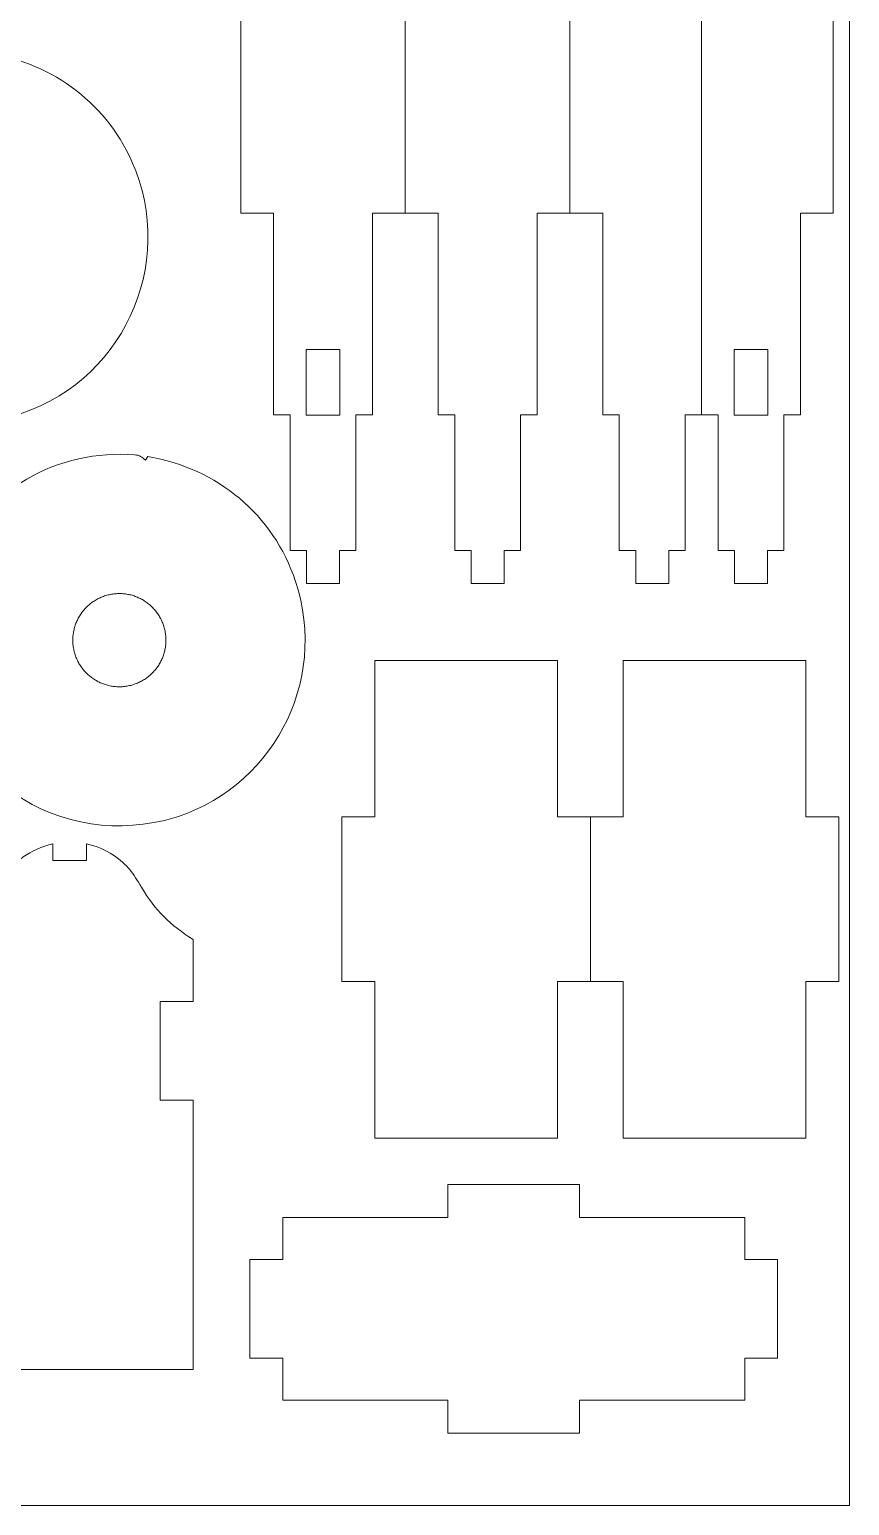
# Model space of a CAD drawing. Header units: inches. Extents: x 385 to 1135, y 241 to 603.
# Drawn here: x 694.9 to 771.3, y 242 to 379.5 of the extents above; entities that cross this region are included whole.
import ezdxf

# ---------------------------------------------------------------- set-up
doc = ezdxf.new("R2010")
doc.units = ezdxf.units.IN
doc.header["$MEASUREMENT"] = 0
doc.layers.add('Capa 1', color=7, linetype='Continuous')
doc.layers.add('Capa 2', color=5, linetype='Continuous')

msp = doc.modelspace()

# ---------------------------------------------------------------- linework, layer by layer
at = {"layer": 'Capa 1', "lineweight": 9}
for points in [[(757.55, 404.22), (757.55, 343.64)], [(729.94, 385.43), (729.94, 373.93), (729.94, 362.42), (726.88, 362.42), (726.88, 343.64), (725.34, 343.64), (725.34, 330.98), (723.81, 330.98), (723.81, 327.91), (720.74, 327.91), (720.74, 330.98), (719.21, 330.98), (719.21, 343.64), (717.67, 343.64), (717.67, 362.42), (714.61, 362.42), (714.61, 385.43)], [(729.94, 362.42), (733.01, 362.42), (733.01, 343.64), (734.55, 343.64), (734.55, 330.98), (736.08, 330.98), (736.08, 330.98), (736.08, 330.98), (736.08, 330.97), (736.08, 330.95), (736.08, 330.85), (736.08, 330.5), (736.08, 329.45), (736.08, 328.39), (736.08, 328.05), (736.08, 327.95), (736.08, 327.92), (736.08, 327.92), (736.08, 327.91), (736.08, 327.91), (739.15, 327.91), (739.15, 330.98), (740.68, 330.98), (740.68, 343.64), (742.22, 343.64), (742.22, 362.42), (745.28, 362.42), (745.28, 385.43)], [(745.28, 362.42), (745.28, 385.43)], [(769.82, 362.42), (769.82, 385.43)], [(748.35, 362.42), (745.28, 362.42)], [(748.35, 343.64), (748.35, 362.42)], [(766.76, 362.42), (769.82, 362.42)], [(766.76, 343.64), (766.76, 362.42)], [(723.85, 343.6), (720.7, 343.6), (720.7, 349.71), (723.85, 349.71), (723.85, 343.6)], [(763.73, 349.71), (760.58, 349.71), (760.58, 343.6), (763.73, 343.6), (763.73, 349.71)], [(749.88, 343.64), (748.35, 343.64)], [(749.88, 330.98), (749.88, 343.64)], [(756.02, 343.64), (756.02, 330.98)], [(757.55, 343.64), (756.02, 343.64)], [(757.55, 343.64), (759.09, 343.64)], [(759.09, 343.64), (759.09, 330.98)], [(765.22, 343.64), (766.76, 343.64)], [(765.22, 330.98), (765.22, 343.64)], [(751.42, 330.98), (749.88, 330.98)], [(751.42, 327.91), (751.42, 330.98)], [(756.02, 330.98), (754.49, 330.98)], [(754.49, 330.98), (754.49, 327.91)], [(759.09, 330.98), (760.62, 330.98)], [(760.62, 330.98), (760.62, 327.91)], [(763.69, 330.98), (765.22, 330.98)], [(763.69, 327.91), (763.69, 330.98)], [(751.42, 327.91), (754.49, 327.91)], [(760.62, 327.91), (763.69, 327.91)], [(704.35, 318.43), (704.45, 318.46), (704.56, 318.49), (704.67, 318.53), (704.77, 318.56), (704.87, 318.6), (704.97, 318.64), (705.07, 318.69), (705.17, 318.73), (705.27, 318.78), (705.36, 318.83), (705.46, 318.88), (705.55, 318.94), (705.64, 318.99), (705.73, 319.05), (705.82, 319.11), (705.9, 319.17), (705.98, 319.24), (706.07, 319.31), (706.15, 319.37), (706.22, 319.44), (706.3, 319.52), (706.38, 319.59), (706.45, 319.66), (706.52, 319.74), (706.59, 319.82), (706.65, 319.9), (706.72, 319.98), (706.78, 320.06), (706.84, 320.15), (706.9, 320.23), (706.96, 320.32), (707.01, 320.41), (707.07, 320.5), (707.12, 320.59), (707.16, 320.68), (707.21, 320.78), (707.25, 320.87), (707.3, 320.97), (707.33, 321.06), (707.37, 321.16), (707.41, 321.26), (707.44, 321.36), (707.47, 321.46), (707.5, 321.56), (707.52, 321.66), (707.54, 321.77), (707.56, 321.87), (707.58, 321.97), (707.6, 322.08), (707.61, 322.18), (707.62, 322.29), (707.63, 322.4), (707.63, 322.5), (707.63, 322.61), (707.63, 322.72), (707.63, 322.83), (707.62, 322.93), (707.61, 323.04), (707.6, 323.15), (707.59, 323.26), (707.57, 323.37), (707.55, 323.48), (707.53, 323.59), (707.5, 323.69), (707.47, 323.8), (707.44, 323.91), (707.41, 324.02), (707.37, 324.12), (707.33, 324.22), (707.29, 324.32), (707.25, 324.42), (707.21, 324.52), (707.16, 324.62), (707.11, 324.71), (707.05, 324.81), (707, 324.9), (706.94, 324.99), (706.89, 325.08), (706.82, 325.17), (706.76, 325.25), (706.7, 325.33), (706.63, 325.42), (706.56, 325.5), (706.49, 325.57), (706.42, 325.65), (706.35, 325.73), (706.27, 325.8), (706.2, 325.87), (706.12, 325.94), (706.04, 326), (705.96, 326.07), (705.87, 326.13), (705.79, 326.19), (705.7, 326.25), (705.61, 326.31), (705.53, 326.36), (705.44, 326.42), (705.35, 326.47), (705.25, 326.51), (705.16, 326.56), (705.06, 326.6), (704.97, 326.65), (704.87, 326.68), (704.77, 326.72), (704.68, 326.76), (704.58, 326.79), (704.48, 326.82), (704.38, 326.85), (704.27, 326.87), (704.17, 326.89), (704.07, 326.91), (703.96, 326.93), (703.86, 326.95), (703.75, 326.96), (703.65, 326.97), (703.54, 326.98), (703.43, 326.98), (703.33, 326.98), (703.22, 326.98), (703.11, 326.98), (703, 326.97), (702.9, 326.96), (702.79, 326.95), (702.68, 326.94), (702.57, 326.92), (702.46, 326.9), (702.35, 326.88), (702.24, 326.85), (702.13, 326.82), (702.03, 326.79), (701.92, 326.76), (701.82, 326.72), (701.71, 326.68), (701.61, 326.64), (701.51, 326.6), (701.41, 326.55), (701.32, 326.51), (701.22, 326.46), (701.13, 326.4), (701.04, 326.35), (700.95, 326.29), (700.86, 326.24), (700.77, 326.17), (700.69, 326.11), (700.6, 326.05), (700.52, 325.98), (700.44, 325.91), (700.36, 325.84), (700.29, 325.77), (700.21, 325.7), (700.14, 325.62), (700.07, 325.55), (700, 325.47), (699.93, 325.39), (699.87, 325.31), (699.8, 325.22), (699.74, 325.14), (699.69, 325.05), (699.63, 324.96), (699.57, 324.88), (699.52, 324.79), (699.47, 324.69), (699.42, 324.6), (699.38, 324.51), (699.33, 324.41), (699.29, 324.32), (699.25, 324.22), (699.22, 324.12), (699.18, 324.03), (699.15, 323.93), (699.12, 323.83), (699.09, 323.72), (699.07, 323.62), (699.04, 323.52), (699.02, 323.42), (699.01, 323.31), (698.99, 323.21), (698.98, 323.1), (698.97, 323), (698.96, 322.89), (698.96, 322.78), (698.95, 322.68), (698.96, 322.57), (698.96, 322.46), (698.96, 322.35), (698.97, 322.24), (698.98, 322.14), (699, 322.03), (699.02, 321.92), (699.04, 321.81), (699.06, 321.7), (699.08, 321.59), (699.11, 321.48), (699.14, 321.38), (699.18, 321.27), (699.21, 321.17), (699.25, 321.06), (699.29, 320.96), (699.34, 320.86), (699.38, 320.76), (699.43, 320.67), (699.48, 320.57), (699.53, 320.48), (699.59, 320.39), (699.64, 320.3), (699.7, 320.21), (699.76, 320.12), (699.83, 320.04), (699.89, 319.95), (699.96, 319.87), (700.02, 319.79), (700.09, 319.71), (700.17, 319.64), (700.24, 319.56), (700.31, 319.49), (700.39, 319.42), (700.47, 319.35), (700.55, 319.28), (700.63, 319.22), (700.71, 319.15), (700.8, 319.09), (700.89, 319.03), (700.97, 318.98), (701.06, 318.92), (701.15, 318.87), (701.24, 318.82), (701.33, 318.77), (701.43, 318.73), (701.52, 318.68), (701.62, 318.64), (701.72, 318.6), (701.81, 318.57), (701.91, 318.53), (702.01, 318.5), (702.11, 318.47), (702.21, 318.44), (702.31, 318.42), (702.42, 318.39), (702.52, 318.37), (702.62, 318.36), (702.73, 318.34), (702.83, 318.33), (702.94, 318.32), (703.05, 318.31), (703.15, 318.31), (703.26, 318.3), (703.37, 318.3), (703.48, 318.31), (703.58, 318.31), (703.69, 318.32), (703.8, 318.33), (703.91, 318.35), (704.02, 318.37), (704.13, 318.39), (704.24, 318.41), (704.35, 318.43)], [(747.19, 306.18), (744.12, 306.18), (744.12, 320.76), (727.11, 320.76), (727.11, 306.18), (724.04, 306.18), (724.04, 290.84), (727.11, 290.84), (727.11, 276.26), (744.12, 276.26), (744.12, 290.84), (747.19, 290.84)], [(767.27, 290.84), (767.27, 290.84), (770.33, 290.84), (770.33, 290.84), (770.33, 290.84), (770.33, 306.18), (770.33, 306.18), (770.33, 306.18), (767.27, 306.18), (767.27, 306.18), (767.27, 306.18), (767.27, 320.76), (767.27, 320.76), (767.26, 320.76), (750.26, 320.76), (750.25, 320.76), (750.25, 320.76), (750.25, 306.18), (750.25, 306.18), (750.25, 306.18), (747.19, 306.18), (747.19, 306.18), (747.19, 306.18), (747.19, 290.84), (747.19, 290.84), (747.19, 290.84), (750.25, 290.84), (750.25, 290.84), (750.25, 290.84), (750.25, 276.26), (750.25, 276.26), (750.26, 276.26), (767.26, 276.26), (767.27, 276.26), (767.27, 276.26), (767.27, 290.84), (767.27, 290.84)], [(710.16, 288.99), (710.16, 294.76)], [(707.1, 288.99), (710.16, 288.99)], [(707.1, 279.79), (707.1, 288.99)], [(710.16, 279.79), (707.1, 279.79)], [(710.16, 254.69), (710.16, 279.79)], [(733.91, 248.78), (746.18, 248.78), (746.18, 251.85), (761.57, 251.85), (761.57, 255.75), (764.63, 255.75), (764.63, 264.95), (761.57, 264.95), (761.57, 268.86), (746.18, 268.86), (746.18, 271.93), (733.91, 271.93), (733.91, 268.86), (718.52, 268.86), (718.52, 264.95), (715.45, 264.95), (715.45, 255.75), (718.52, 255.75), (718.52, 251.85), (733.91, 251.85), (733.91, 248.78)], [(687.16, 254.69), (710.16, 254.69)]]:
    msp.add_lwpolyline(points, dxfattribs=at)
for points, knots in [([(692.84, 343.38), (687.59, 342.14), (682.3, 343.19), (678.03, 346.5), (668.31, 354.04), (669.39, 369.07), (680.01, 375.18), (682.79, 376.77), (686.01, 377.58), (689.21, 377.48), (689.77, 377.46), (689.58, 377.5), (690.25, 377.04), (690.25, 377.04), (690.48, 377.39), (690.48, 377.39), (696.65, 376.65), (701.89, 372.94), (704.44, 367.28), (708.77, 357.61), (703.49, 346.32), (693.28, 343.49), (693.28, 343.49), (692.84, 343.38), (692.84, 343.38)], [0, 0, 0, 0, 1, 1, 1, 2, 2, 2, 3, 3, 3, 4, 4, 4, 5, 5, 5, 6, 6, 6, 7, 7, 7, 8, 8, 8, 8]), ([(707.49, 305.85), (702.23, 304.61), (696.95, 305.66), (692.67, 308.97), (682.95, 316.52), (684.03, 331.54), (694.66, 337.65), (697.68, 339.39), (701.23, 340.18), (704.7, 339.9), (705.27, 339.85), (705.08, 339.89), (705.74, 339.42), (705.74, 339.42), (705.96, 339.75), (705.96, 339.75), (712.41, 338.66), (717.65, 334.33), (719.71, 328.12), (722.85, 318.7), (717.45, 308.6), (707.92, 305.96), (707.92, 305.96), (707.49, 305.85), (707.49, 305.85)], [0, 0, 0, 0, 1, 1, 1, 2, 2, 2, 3, 3, 3, 4, 4, 4, 5, 5, 5, 6, 6, 6, 7, 7, 7, 8, 8, 8, 8]), ([(710.16, 294.76), (708.08, 296.09), (706.62, 297.48), (705.35, 299.63), (704.58, 300.92), (704.07, 301.73), (702.74, 302.61), (701.95, 303.14), (701.16, 303.46), (700.23, 303.67), (700.23, 303.67), (700.23, 302.11), (700.23, 302.11), (700.23, 302.11), (697.09, 302.11), (697.09, 302.11), (697.09, 302.11), (697.09, 303.67), (697.09, 303.67), (695.06, 303.2), (693.37, 302.02), (692.31, 300.22), (691.23, 298.39), (690.41, 297.2), (688.7, 295.84), (688.18, 295.42), (687.72, 295.12), (687.16, 294.76)], [0, 0, 0, 0, 1, 1, 1, 2, 2, 2, 3, 3, 3, 4, 4, 4, 5, 5, 5, 6, 6, 6, 7, 7, 7, 8, 8, 8, 9, 9, 9, 9])]:
    msp.add_open_spline(points, degree=3, knots=knots, dxfattribs=at)
at = {"layer": 'Capa 2', "lineweight": 9}
for points in [[(771.33, 483.99), (771.33, 242.03)], [(386.82, 242.03), (771.33, 242.03)]]:
    msp.add_lwpolyline(points, dxfattribs=at)

doc.saveas('drawing.dxf')
